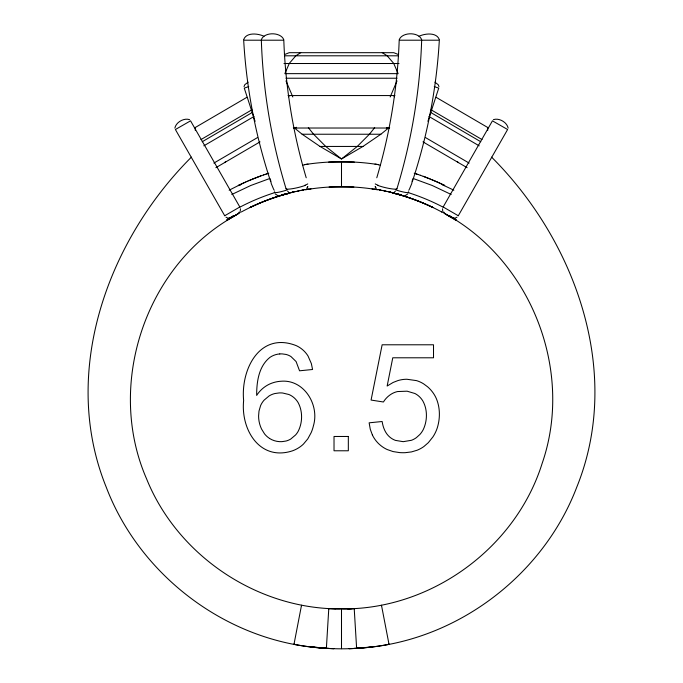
<?xml version="1.0" encoding="UTF-8"?>
<svg xmlns="http://www.w3.org/2000/svg" width="683" height="683" viewBox="0 0 683 683"><rect width="100%" height="100%" fill="white"/><g stroke="black" fill="none" stroke-linecap="round" stroke-linejoin="round"><path stroke-width="1.02" d="M431.588 206.625L432.8 207.444A234.585 222.043 -59.9 0 0 394.39 193.4L394.39 192.922L394.39 193.409A234.619 222.043 -59.7 0 1 441.935 212.106M487.688 130.555L487.739 127.508L436.036 97.276M174.865 128.105C175.915 122.266 184.043 117.621 189.609 119.67M442.55 208.767L442.686 210.799M412.566 179.313L411.721 183.659L409.518 188.952M421.659 40.203C420.019 90.617 411.576 140.758 396.866 188.986M326.38 648.244L326.414 647.732M326.431 647.441L328.728 609.449M328.745 609.159L328.771 608.655L335.14 608.912M243.669 39.665C246.221 32.075 258.089 33.407 264.005 36.284M240.314 210.799L240.45 208.767M261.341 39.665C264.219 31.785 280.73 31.896 283.778 39.665M294.014 644.163L294.117 643.668M294.168 643.377L301.374 606.009M301.425 605.719L301.527 605.223M244.027 86.604L244.796 84.709L248.066 82.182M399.222 39.665C402.27 31.896 418.781 31.785 421.659 39.665M376.785 177.776C390.044 133.117 397.591 86.767 399.188 40.203L439.323 40.203C436.591 88.261 427.404 135.9 412.336 181.601M427.899 121.352L438.742 88.098L434.251 86.63M390.172 96.977L397.011 80.901M285.127 73.004L289.285 63.408L295.824 55.801L300.725 52.685M288.576 96.798L289.208 95.56M307.359 187.577L307.837 186.587L306.684 188.44M443.771 212.063L443.395 212.797C530.495 259.079 574.463 370.237 542.114 463.492C515.597 548.184 431.127 609.56 342.448 608.903M458.293 215.734L507.606 129.514L492.443 120.84L443.165 206.992L458.284 215.734M409.168 189.584L408.758 190.224M374.66 127.661L369.418 134.235L357.277 146.444L341.5 158.985L320.028 146.444L302.134 134.235L294.049 127.661M225.825 161.512L224.57 162.605M191.402 157.141C107.479 240.971 59.882 372.602 106.198 487.064C140.8 577.997 231.153 644.607 328.634 648.398M407.802 193.912L405.326 195.526M251.412 206.625L250.2 207.444A234.585 222.043 59.9 0 1 288.61 193.4L288.9 193.332M308.34 127.661L313.582 134.235L325.723 146.444L341.5 158.985L362.972 146.444L380.866 134.235L388.951 127.661M308.059 188.841L306.334 189.618M394.561 191.846L395.363 191.283M227.123 220.353C142.773 272.662 106.872 387.824 146.563 478.8C177.631 555.868 257.508 609.33 340.552 608.903M457.047 217.177L455.202 218.09L452.189 217.928M231.699 217.484L232.135 217.22M233.817 215.58L226.824 219.815L233.979 215.521M237.94 213.83L227.106 220.319L239.648 212.874M232.399 217.057L237.812 213.899M224.741 215.717L239.827 207L190.557 120.84L175.394 129.514L224.707 215.734M246.964 97.276L195.261 127.508L195.312 130.555M200.973 139.58L251.95 109.775M202.236 141.731L252.3 112.464M203.816 145.838L254.127 116.426M213.89 163.075L257.508 137.573M215.871 167.694L260.027 141.876M493.391 119.67C498.957 117.621 507.085 122.266 508.135 128.105M418.995 36.284C424.911 33.407 436.779 32.075 439.331 39.665M229.146 190.181L241.859 183.787M231.81 194.476L250.755 185.503L269.956 178.434M293.656 191.564L292.708 192.017M238.324 185.469L240.092 185.008M238.939 185.178L242.345 183.565M242.243 183.607L244.907 182.395M242.832 183.334L244.292 182.668M244.779 182.455L247.724 181.157M245.274 182.233L245.76 182.011M246.742 181.584L247.229 181.371M247.588 181.217L250.277 180.064M248.706 180.73L249.688 180.312M250.183 180.107L257.149 177.315M250.678 179.902L251.173 179.689M252.164 179.287L252.659 179.083M252.983 178.955L253.658 178.681M284.359 54.631L289.242 52.685L393.758 52.685L398.641 54.631M254.153 178.485L255.152 178.092M379.475 189.541L377.503 189.763M255.647 177.896L256.646 177.503M257.064 177.349L257.747 177.085M257.653 177.119L259.113 176.573M258.148 176.931L260.479 176.069M304.601 185.434L307.333 184.197A11.842 1.605 -13.1 0 0 307.743 183.864M259.66 176.368L260.821 175.941M238.751 212.456L241.492 211.875A234.568 222.018 59.8 0 1 289.071 193.289L292.076 192.358M260.667 176.001L263.698 174.916M263.57 174.959L264.705 174.566M264.603 174.6L265.294 174.37M265.217 174.396L266.327 174.02M266.233 174.054L267.36 173.67M267.249 173.713L268.778 173.209M248.749 86.63L244.258 88.098L255.101 121.352M389.651 127.661L387.227 128.02M280.551 195.483L281.456 195.21M281.498 195.201L281.951 195.065M281.848 195.09L282.967 194.766M282.779 194.826L283.522 194.612M283.488 194.621L284.256 194.399M284.111 194.442L287.278 193.75M284.862 194.237L282.199 194.501M284.734 194.271L285.485 194.057M285.05 194.177L286.032 193.912M285.904 193.946L286.698 193.733M230.811 217.928L227.798 218.09L225.953 217.177M286.536 193.776L287.167 193.605M287.022 193.639L289.413 193.024M288.755 193.187L288.533 193.246A234.67 222.154 61.2 0 0 250.183 207.41M289.618 192.965L291.487 192.504M291.317 192.546L292.802 192.188M291.632 192.469L292.537 192.256M292.606 192.23L293.127 192.111M293.033 192.136L293.818 191.949M293.716 191.974L294.51 191.795M294.416 191.812L295.15 191.65M295.124 191.65L296.311 191.385M354.366 648.398C451.864 644.573 542.191 578.014 576.802 487.064C623.118 372.602 575.521 240.971 491.598 157.141M296.61 191.325L297.592 191.112M297.566 191.12L298.411 190.941M298.181 190.984L298.659 190.89M298.48 190.924L299.009 190.813M298.77 190.864L300.033 190.608M299.931 190.625L301.28 190.361M300.99 190.42L301.527 190.318M301.391 190.344L302.689 190.096M302.595 190.113L303.44 189.959M303.978 189.857L302.911 190.053M303.192 190.002L303.739 189.9M389.011 644.317C357.687 650.31 325.313 650.31 293.989 644.317M305.736 189.729C328.523 185.844 351.924 185.691 374.762 189.319M308.238 189.319L311.013 188.892M304.669 164.629C328.993 160.795 353.896 160.795 378.228 164.603M304.772 164.603L308.007 164.116M305.514 189.754L303.525 189.541M302.603 164.97L304.003 164.979A13.566 5.942 83.3 0 1 304.276 165.004M372.892 646.775L356.62 648.372L361.478 647.928M444.249 212.456L441.508 211.875M356.628 648.372L349.064 648.628L355.493 648.432M352.326 608.715L347.86 608.912L354.221 608.621L354.255 609.159M329.121 187.048L353.879 187.048M328.728 162.076L354.272 162.076M283.974 63.51L399.026 63.51M347.86 608.809L335.14 608.809M284.512 55.801L398.488 55.801M284.854 73.644L398.146 73.644M285.912 78.229L397.088 78.229M288.038 95.56L394.962 95.56M293.545 128.02L389.455 128.02M302.134 134.235L380.866 134.235M320.028 146.444L362.972 146.444M400.801 194.501L398.599 194.314M327.507 648.432L333.936 648.628L326.372 648.372M442.908 185.008L453.853 190.181M380.397 164.97L378.997 164.979A13.566 5.942 -83.3 0 0 378.724 165.004M396.14 193.852L398.513 194.305M374.993 164.116L378.331 164.629M371.987 188.892L377.264 189.729M378.988 189.848L380.089 190.053M379.646 189.968L380.294 190.096M380.03 190.045L380.969 190.216M380.636 190.156L382.01 190.42M381.72 190.361L382.215 190.455M381.976 190.412L383.351 190.685M383.189 190.651L384.341 190.89M384.23 190.864L384.819 190.984M384.589 190.941L385.118 191.052M384.947 191.018L385.673 191.172M385.596 191.155L386.39 191.325M386.33 191.308L387.381 191.539M387.304 191.522L388.456 191.786M388.345 191.761L389.173 191.949M389.045 191.923L389.489 192.025M389.43 192.008L390.283 192.205M376.666 189.618L374.941 188.841M390.924 192.358L393.049 193.033M390.121 192.171L390.591 192.282M390.343 192.222L391.598 192.521M390.77 192.324L392.657 192.785M392.435 192.734L392.973 192.862M392.793 192.819L393.306 192.947M393.177 192.913L393.656 193.041M393.587 193.024L394.928 193.366M394.8 193.332L396.302 193.733M396.251 193.716L396.968 193.912M396.883 193.887L397.626 194.092M397.728 194.117L398.343 194.288M397.515 194.057L397.95 194.177M398.266 194.271L399.478 194.612M398.744 194.399L399.188 194.527M399.324 194.57L400.716 194.962M393.545 193.178L393.109 193.041M400.289 194.843L401.664 195.244M401.809 195.287L402.116 195.381M293.349 127.661L295.876 128.02A2.843 0.99 -89.1 0 0 296.448 127.243M413.044 178.434L432.245 185.503L451.19 194.476M414.222 173.209L416.767 174.054M415.64 173.67L416.331 173.9M416.673 174.02L417.783 174.396M417.706 174.37L420.463 175.326M420.318 175.275L423.34 176.368M423.204 176.316L423.887 176.573M423.844 176.556L425.347 177.119M424.348 176.743L424.852 176.931M378.399 185.434L375.667 184.197A11.842 1.605 13.1 0 1 375.257 183.864M425.253 177.085L434.789 180.944M425.851 177.315L426.354 177.503M426.619 177.606L427.302 177.87M427.848 178.092L428.847 178.485M277.674 195.526L275.198 193.912M429.838 178.878L430.836 179.287M431.827 179.689L432.817 180.107M433.312 180.312L434.294 180.73M434.738 180.927L439.681 183.112M435.276 181.157L435.771 181.371M436.087 181.507L436.753 181.798M437.24 182.011L438.221 182.455M390.292 192.017L389.344 191.564M438.759 182.694L440.168 183.334M440.091 183.3L440.757 183.607M440.655 183.565L444.061 185.178M441.141 183.787L444.727 185.494M450.507 216.998L445.06 213.83M431.05 109.775L482.027 139.58M430.7 112.464L480.764 141.731M428.873 116.426L479.184 145.838M425.492 137.573L469.11 163.075M422.973 141.876L467.129 167.694M458.472 162.631L457.175 161.512M434.934 82.182L438.204 84.709L438.973 86.604M449.021 215.521L456.176 219.815L449.183 215.58M445.248 213.881L455.894 220.319M450.789 217.168L451.232 217.442M382.275 52.685L387.176 55.801L393.715 63.408L397.873 73.004M287.637 191.283L288.439 191.846M375.641 187.577L375.163 186.587L376.316 188.44M274.242 190.224L273.832 189.584M393.792 95.56L394.424 96.798M273.482 188.952L271.296 183.71L270.434 179.313M239.229 212.063L239.605 212.797M372.397 435.011L370.271 429.248L369.136 422.82L382.139 421.513C383.026 427.362 385.255 433.381 389.959 437.231A18.672 18.672 0 0 0 395.517 440.407L403.201 441.67L411.414 440.296A20.396 20.396 0 0 0 416.408 437.624L419.883 434.473A23.35 23.35 0 0 0 423.298 429.505C427.421 420.711 427.635 409.672 422.897 401.066A20.575 20.575 0 0 0 419.413 396.703A19.44 19.44 0 0 0 414.923 393.51L407.094 391.188L397.608 391.547A20.353 20.353 0 0 0 391.41 394.014A23.717 23.717 0 0 0 383.419 401.997L371.082 400.059L382.139 344.787L433.509 344.787L433.509 357.79L392.768 357.79L387.15 386.032L393.118 382.454L398.018 380.551A30.88 30.88 0 0 1 406.88 379.253L416.536 380.627A29.582 29.582 0 0 1 423.665 383.889L427.541 386.757A35.439 35.439 0 0 1 431.101 390.3L432.16 391.598A32.195 32.195 0 0 1 436.386 398.701C440.211 407.905 440.228 418.491 437.265 427.934A38.086 38.086 0 0 1 432.945 436.881L428.318 442.686L423.887 446.528A31.341 31.341 0 0 1 417.159 450.217L411.507 451.907L405.335 452.675A47.699 47.699 0 0 1 399.632 452.598L393.075 451.574L387.176 449.534A30.368 30.368 0 0 1 379.577 444.539A31.683 31.683 0 0 1 377.409 442.405A30.163 30.163 0 0 1 372.397 435.011M285.989 80.901L292.828 96.977M270.664 181.601C255.596 135.9 246.409 88.261 243.677 40.203L283.812 40.203C285.409 86.767 292.956 133.117 306.215 177.776M286.134 188.986C271.424 140.758 262.981 90.617 261.341 40.203M381.473 605.223L381.575 605.719M381.626 606.009L388.832 643.377M388.883 643.668L388.986 644.163M354.272 609.449L356.569 647.441M356.586 647.732L356.62 648.244M341.5 161.751L341.5 186.579M341.5 609.04L341.5 609.543M341.5 609.842L341.5 647.894M341.5 648.193L341.5 648.696M442.917 184.948A6.437 5.208 -74.2 0 1 444.582 185.639M394.433 193.263A234.67 222.154 -61.2 0 1 432.817 207.41M408.374 192.657A238.93 226.679 -59.7 0 1 443.446 207.333M238.418 185.639A6.437 5.208 74.2 0 1 240.083 184.948M239.554 207.333A238.93 226.679 59.7 0 1 274.626 192.657M396.78 188.474A11.252 1.528 13.1 0 1 390.522 188.679A11.252 1.528 13.1 0 1 377.742 185.375M408.357 191.769A11.295 1.486 17.1 0 1 395.355 189.763M287.645 189.763A11.295 1.486 -17.1 0 1 274.643 191.769M305.258 185.375A11.252 1.528 -13.1 0 1 292.478 188.679A11.252 1.528 -13.1 0 1 286.22 188.474M387.124 128.122A2.843 1.17 -89.1 0 1 386.476 127.456M401.245 194.493A12.362 11.389 -68.9 0 1 400.887 194.484M282.113 194.484A12.362 11.389 68.9 0 1 281.755 194.493M269.563 438.469A21.036 21.036 0 0 0 281.925 441.653L286.057 441.022A18.091 18.091 0 0 0 290.719 439.058L295.568 434.969A21.147 21.147 0 0 0 298.172 431.315C302.62 422.598 302.808 411.465 298.215 402.774A20.02 20.02 0 0 0 296.354 400.101A20.584 20.584 0 0 0 294.125 397.788L293.323 397.122A18.672 18.672 0 0 0 288.883 394.501L282.625 393.007A26.296 26.296 0 0 0 279.193 392.93L274.916 393.528A20.174 20.174 0 0 0 269.136 395.918L264.15 400.101A20.78 20.78 0 0 0 260.59 405.625L258.994 411.089L258.592 416.007A30.231 30.231 0 0 0 261.529 428.992L264.517 433.842A20.456 20.456 0 0 0 269.58 438.435M279.774 353.931A19.781 19.781 0 0 0 269.905 357.397C258.644 366.387 256.646 381.942 256.646 395.44C260.556 389.327 266.592 384.623 273.567 382.574A31.059 31.059 0 0 1 280.875 381.259C304.037 379.091 319.687 404.968 313.429 425.774A40.331 40.331 0 0 1 311.175 432.621L307.777 438.896L303.44 444.078A30.069 30.069 0 0 1 298.181 448.108A30.983 30.983 0 0 1 292.187 450.925C259.711 461.324 240.629 429.616 243.635 400.537C240.621 369.204 259.856 331.383 296.166 345.607A27.004 27.004 0 0 1 302.868 349.927A26.91 26.91 0 0 1 308.024 355.997L311.354 363.595L312.566 369.494L299.555 370.801L296.081 361.546L290.967 356.56A16.921 16.921 0 0 0 286.006 354.443L282.31 353.914A21.941 21.941 0 0 0 279.774 353.948M288.61 192.922L288.576 193.417L288.61 192.922M348.33 436.471L334.021 436.471L334.021 450.78L348.33 450.78L348.33 436.471M326.38 648.287L310.108 646.775L326.38 648.372"/></g></svg>
